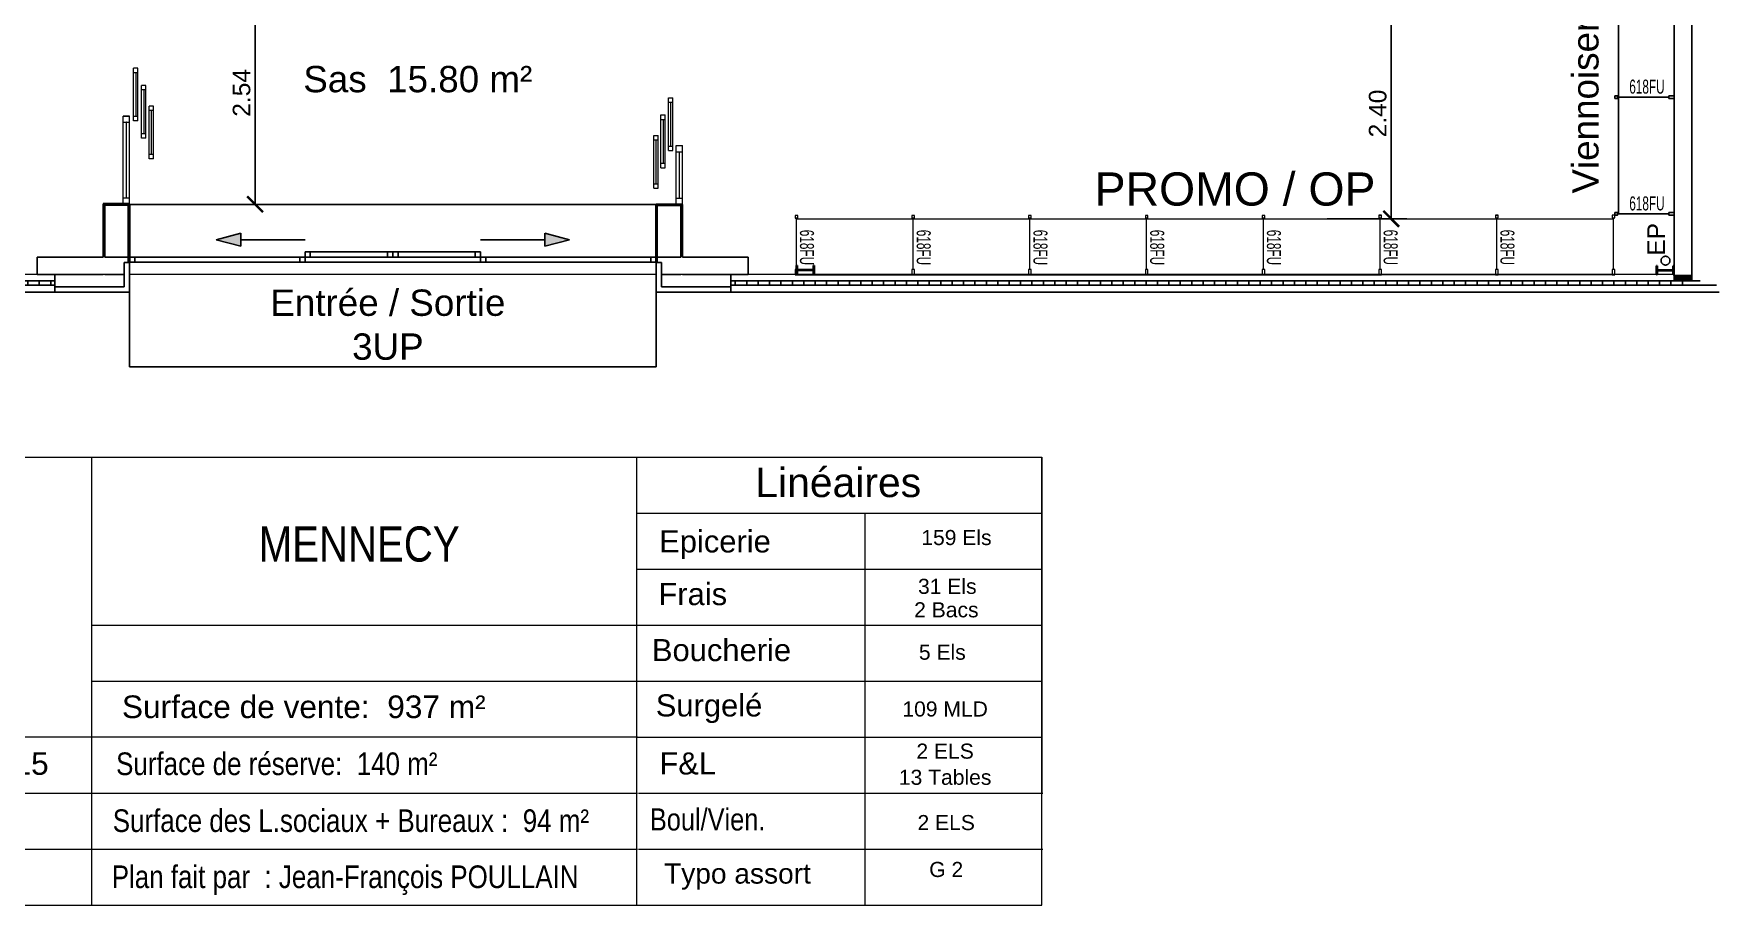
# Model space of a CAD drawing. Header units: millimetres. Extents: x 15590 to 15992, y 1055 to 1132.
# Drawn here: x 15713.04 to 15732.24, y 1063.33 to 1073.25 of the extents above; entities that cross this region are included whole.
import ezdxf
from ezdxf.enums import TextEntityAlignment as Align

# ---------------------------------------------------------------- set-up
doc = ezdxf.new("R2010")
doc.units = ezdxf.units.MM
doc.header["$MEASUREMENT"] = 0
for name, pattern in [('Court', [0.25, 0.05, -0.075, 0.05, -0.075]), ('Tirets', [0.004586, 0.002822, -0.001764]), ('Tirets courts A', [0.4, 0.2, -0.2])]:
    doc.linetypes.add(name, pattern=pattern)
doc.layers.get('0').update_dxf_attribs({"lineweight": 9})
for name, color, linetype in [('auvent 3D', 7, 'Continuous'), ('EP', 7, 'Continuous'), ('FAMILLES', 8, 'Continuous'), ('gondole', 6, 'Continuous'), ('le cartouche', 7, 'Continuous'), ('murs exterieurs.P', 7, 'Continuous'), ('murs interieurs.P', 7, 'Continuous'), ('structure', 7, 'Continuous'), ('texte.VETTI', 7, 'Continuous')]:
    doc.layers.add(name, color=color, linetype=linetype)
for name, color, linetype, lineweight in [('DM cloison', 7, 'Continuous', 9), ('DM Divers', 7, 'Continuous', 9), ('Hachures', 252, 'Continuous', 20)]:
    doc.layers.add(name, color=color, linetype=linetype, lineweight=lineweight)
doc.styles.add('Arial', font='arial.ttf')
doc.styles.add('Arial Narrow', font='ARIALN.TTF', dxfattribs={"height": 0.3})
doc.styles.add('GENERATED_STYLE_2', font='')
doc.styles.get("Standard").update_dxf_attribs({"font": 'swiss.ttf', "height": 0.2})
doc.styles.get('GENERATED_STYLE_2').set_extended_font_data('Arial Occidental')
doc.dimstyles.get("Standard").update_dxf_attribs({"dimtxt": 0.2, "dimasz": 0.18, "dimexe": 0.18, "dimexo": 0.0625, "dimgap": 0.05, "dimtad": 1, "dimzin": 4, "dimdsep": 46, "dimtxsty": 'Standard', "dimblk": 'ARCHTICK', "dimcen": 0.09, "dimadec": 0, "dimazin": 0, "dimtfac": 1, "dimtofl": 0, "dimtmove": 0, "dimatfit": 3, "dimfxl": 1, "dimtolj": 1, "dimtzin": 0, "dimarcsym": 0})
pattern_1 = [(90, (15693.99056, 1074.65998), (-0.13, 8e-18), []), (180, (15693.99056, 1074.65998), (-8e-18, -0.13), [])]

# ---------------------------------------------------------------- blocks, each defined once
blk = doc.blocks.new('Entrée Sortie')
at = {"layer": 'DM Divers', "insert": (49, 458), "char_height": 300, "width": 3361.04, "attachment_point": 2}
blk.add_mtext('{\\fArial|b0|i0|c0|p34;\\C1;Entrée / Sortie\\Ftxt|c0;\\P\\fArial|b0|i0|c238|p34;3UP}', dxfattribs=at)
blk = doc.blocks.new('_ArchTick')
at = {"color": 0, "linetype": 'ByBlock', "const_width": 0.15}
blk.add_lwpolyline([(-0.5, -0.5), (0.5, 0.5)], dxfattribs=at)
blk = doc.blocks.new('*D187')
at = {"layer": 'DEFPOINTS', "color": 0, "transparency": 16777216}
for p in [(15715.689, 1073.85), (15715.559, 1071.31), (15715.689, 1071.31)]:
    blk.add_point(p, dxfattribs=at)
at = {"layer": 'DM cloison', "color": 0, "lineweight": -2, "transparency": 16777216}
for p, q in [((15715.626, 1073.85), (15715.379, 1073.85)), ((15715.559, 1073.85), (15715.559, 1071.31)), ((15715.626, 1071.31), (15715.379, 1071.31))]:
    blk.add_line(p, q, dxfattribs=at)
at = {"layer": 'DM cloison', "color": 0, "lineweight": -2, "transparency": 16777216, "xscale": 0.18, "yscale": 0.18, "zscale": 0.18}
for p, rotation in [((15715.559, 1073.85), 90), ((15715.559, 1071.31), 270)]:
    blk.add_blockref('_ArchTick', p, dxfattribs=dict(at, rotation=rotation))
at = {"layer": 'DM cloison', "color": 0, "transparency": 16777216, "insert": (15715.406, 1072.58), "char_height": 0.2, "attachment_point": 5, "rotation": 90}
blk.add_mtext('\\A1;2.54', dxfattribs=at)
blk = doc.blocks.new('M618FU-1330')
for points in [[(-0.637, 1.345), (-0.647, 1.345), (-0.647, 1.36), (-0.677, 1.36), (-0.677, 1.33), (-0.647, 1.33), (-0.647, 1.345), (-0.637, 1.345)], [(-0.06, 1.345), (-0.637, 1.345)], [(-0.636, 0.015), (-0.636, 1.345)], [(-0.637, 0.015), (-0.647, 0.015), (-0.647, 0.03), (-0.677, 0.03), (-0.677, 0), (-0.647, 0), (-0.647, 0.015), (-0.637, 0.015)], [(-0.06, 0.015), (-0.637, 0.015)]]:
    blk.add_lwpolyline(points)
for points in [[(-0.06, 1.33), (0, 1.33), (0, 1.36), (-0.06, 1.36)], [(-0.06, 0), (0, 0), (0, 0.03), (-0.06, 0.03)]]:
    blk.add_lwpolyline(points, close=True)
at = {"color": 7, "lineweight": 25}
blk.add_lwpolyline([(0, 0.03), (0, 1.33)], dxfattribs=at)
at = {"color": 151, "lineweight": 15, "width": 0.6}
blk.add_text('618FU', height=0.16, dxfattribs=at).set_placement((-0.11, 0.135), align=Align.MIDDLE_RIGHT)
blk = doc.blocks.new('A$C6195')
at = {"color": 1}
for points in [[(0.04, 1.345), (0.03, 1.345), (0.03, 1.36), (0, 1.36), (0, 1.33), (0.03, 1.33), (0.03, 1.345), (0.04, 1.345)], [(0.041, 0.015), (0.041, 1.345)], [(0.617, 1.345), (0.041, 1.345)], [(0.04, 0.015), (0.03, 0.015), (0.03, 0.03), (0, 0.03), (0, 0), (0.03, 0), (0.03, 0.015), (0.04, 0.015)], [(0.041, 0.015), (0.031, 0.015), (0.031, 0.03), (0.001, 0.03), (0.001, 0), (0.031, 0), (0.031, 0.015), (0.041, 0.015)], [(0.617, 0.015), (0.04, 0.015)], [(0.617, 0.015), (0.041, 0.015)]]:
    blk.add_lwpolyline(points, dxfattribs=at)
for points in [[(0.617, 1.33), (0.677, 1.33), (0.677, 1.36), (0.617, 1.36)], [(0.617, 0), (0.677, 0), (0.677, 0.03), (0.617, 0.03)], [(0.617, 0), (0.676, 0), (0.676, 0.03), (0.617, 0.03)]]:
    blk.add_lwpolyline(points, close=True, dxfattribs=at)
at = {"color": 1, "lineweight": 25}
blk.add_lwpolyline([(0.676, 0.03), (0.676, 1.33)], dxfattribs=at)
at = {"color": 1, "lineweight": 15, "width": 0.6}
blk.add_text('618FU', height=0.16, dxfattribs=at).set_placement((0.567, 0.135), align=Align.MIDDLE_RIGHT)
blk = doc.blocks.new('*D210')
at = {"color": 0, "lineweight": -2, "transparency": 16777216}
for p, q in [((15727.626, 1073.546), (15728.683, 1073.546)), ((15728.503, 1073.546), (15728.503, 1071.145)), ((15727.774, 1071.145), (15728.683, 1071.145))]:
    blk.add_line(p, q, dxfattribs=at)
at = {"layer": 'DEFPOINTS', "color": 0, "transparency": 16777216}
for p in [(15727.564, 1073.546), (15727.712, 1071.145), (15728.503, 1071.145)]:
    blk.add_point(p, dxfattribs=at)
at = {"color": 0, "lineweight": -2, "transparency": 16777216, "xscale": 0.18, "yscale": 0.18, "zscale": 0.18}
for p, rotation in [((15728.503, 1073.546), 90), ((15728.503, 1071.145), 270)]:
    blk.add_blockref('_ArchTick', p, dxfattribs=dict(at, rotation=rotation))
at = {"color": 0, "transparency": 16777216, "insert": (15728.35, 1072.345), "char_height": 0.2, "attachment_point": 5, "rotation": 90}
blk.add_mtext('\\A1;2.40', dxfattribs=at)

msp = doc.modelspace()

# ---------------------------------------------------------------- hatches: boundary and pattern name
at = {"layer": 'murs exterieurs.P', "linetype": 'Continuous', "ltscale": 1000}
h = msp.add_hatch(dxfattribs=at)
h.set_pattern_fill('ISOLANT_POLYSTYRENE_0005', color=256, scale=0.1, angle=90, style=0, pattern_type=2)
h.set_pattern_definition(pattern_1)
h.paths.add_polyline_path([(15702.429, 1070.39), (15713.279, 1070.39), (15713.279, 1070.44), (15702.429, 1070.44)], flags=0)
h = msp.add_hatch(dxfattribs=at)
h.set_pattern_fill('ISOLANT_POLYSTYRENE_0005', color=256, scale=0.1, angle=90, style=0, pattern_type=2)
h.set_pattern_definition(pattern_1)
h.paths.add_polyline_path([(15720.978, 1070.39), (15731.828, 1070.39), (15731.828, 1070.44), (15720.978, 1070.44)], flags=0)
for points in [[(15731.728, 1070.44), (15731.828, 1070.44), (15731.828, 1070.51), (15731.728, 1070.51)], [(15731.928, 1070.51), (15731.828, 1070.51), (15731.828, 1070.44), (15731.928, 1070.44)]]:
    msp.add_hatch(color=256, dxfattribs=at).paths.add_polyline_path(points, flags=0)
at = {"layer": 'texte.VETTI', "linetype": 'Continuous'}
for points in [[(15715.116, 1070.907), (15715.396, 1070.832), (15715.396, 1070.982)], [(15719.141, 1070.907), (15718.861, 1070.982), (15718.861, 1070.832)]]:
    msp.add_hatch(color=256, dxfattribs=at).paths.add_polyline_path(points, flags=0)

# ---------------------------------------------------------------- linework, layer by layer
for p, q in [((15714.175, 1072.26), (15714.175, 1072.86)), ((15714.225, 1072.86), (15714.175, 1072.86)), ((15714.225, 1072.81), (15714.175, 1072.81)), ((15714.2, 1072.81), (15714.2, 1072.31)), ((15714.225, 1072.26), (15714.225, 1072.86)), ((15714.266, 1072.064), (15714.266, 1072.664)), ((15714.316, 1072.664), (15714.266, 1072.664)), ((15714.316, 1072.614), (15714.266, 1072.614)), ((15714.291, 1072.614), (15714.291, 1072.114)), ((15714.316, 1072.064), (15714.316, 1072.664)), ((15714.352, 1071.829), (15714.352, 1072.429)), ((15714.402, 1072.429), (15714.352, 1072.429)), ((15714.402, 1072.379), (15714.352, 1072.379)), ((15714.377, 1072.379), (15714.377, 1071.879)), ((15714.402, 1071.829), (15714.402, 1072.429)), ((15720.268, 1071.924), (15720.268, 1072.524)), ((15720.268, 1072.524), (15720.318, 1072.524)), ((15720.268, 1072.474), (15720.318, 1072.474)), ((15720.293, 1072.474), (15720.293, 1071.974)), ((15720.318, 1071.924), (15720.318, 1072.524)), ((15714.058, 1071.315), (15714.058, 1072.315)), ((15714.058, 1072.315), (15714.128, 1072.315)), ((15714.128, 1072.315), (15714.058, 1072.315)), ((15714.058, 1072.245), (15714.128, 1072.245)), ((15714.093, 1072.245), (15714.09, 1072.245)), ((15714.09, 1072.245), (15714.09, 1071.385)), ((15714.128, 1071.315), (15714.128, 1072.315)), ((15714.225, 1072.31), (15714.175, 1072.31)), ((15714.225, 1072.26), (15714.175, 1072.26)), ((15720.182, 1071.728), (15720.182, 1072.328)), ((15720.182, 1072.328), (15720.232, 1072.328)), ((15720.182, 1072.278), (15720.232, 1072.278)), ((15720.207, 1072.278), (15720.207, 1071.778)), ((15720.232, 1071.728), (15720.232, 1072.328)), ((15714.316, 1072.114), (15714.266, 1072.114)), ((15714.316, 1072.064), (15714.266, 1072.064)), ((15720.101, 1071.494), (15720.101, 1072.094)), ((15720.101, 1072.094), (15720.151, 1072.094)), ((15720.101, 1072.044), (15720.151, 1072.044)), ((15720.126, 1072.044), (15720.126, 1071.544)), ((15720.151, 1071.494), (15720.151, 1072.094)), ((15720.268, 1071.974), (15720.318, 1071.974)), ((15720.358, 1071.31), (15720.358, 1071.98)), ((15720.358, 1071.98), (15720.428, 1071.98)), ((15720.428, 1071.31), (15720.428, 1071.98)), ((15714.402, 1071.879), (15714.352, 1071.879)), ((15714.402, 1071.829), (15714.352, 1071.829)), ((15720.182, 1071.778), (15720.232, 1071.778)), ((15720.268, 1071.924), (15720.318, 1071.924)), ((15720.358, 1071.91), (15720.428, 1071.91)), ((15720.39, 1071.91), (15720.39, 1071.38)), ((15720.182, 1071.728), (15720.232, 1071.728)), ((15714.058, 1071.385), (15714.128, 1071.385)), ((15720.101, 1071.544), (15720.151, 1071.544)), ((15720.101, 1071.494), (15720.151, 1071.494)), ((15714.058, 1071.315), (15714.128, 1071.315)), ((15720.358, 1071.38), (15720.428, 1071.38)), ((15720.358, 1071.31), (15720.428, 1071.31)), ((15714.068, 1070.51), (15702.529, 1070.51)), ((15720.128, 1070.51), (15714.128, 1070.51)), ((15731.728, 1070.51), (15720.188, 1070.51)), ((15713.697, 1068.432), (15713.697, 1063.326)), ((15719.903, 1068.432), (15719.903, 1063.326)), ((15724.522, 1064.602), (15724.522, 1068.432)), ((15724.522, 1068.432), (15724.522, 1064.602)), ((15724.522, 1063.326), (15724.522, 1068.432)), ((15719.903, 1067.794), (15724.522, 1067.794)), ((15722.506, 1067.794), (15722.506, 1063.326)), ((15719.903, 1067.155), (15724.522, 1067.155)), ((15724.522, 1066.517), (15724.522, 1067.155)), ((15713.697, 1066.517), (15724.522, 1066.517)), ((15713.697, 1065.879), (15719.915, 1065.879)), ((15719.915, 1065.879), (15724.522, 1065.879)), ((15719.915, 1065.241), (15710.207, 1065.241)), ((15719.915, 1065.241), (15724.522, 1065.241)), ((15710.207, 1064.602), (15719.915, 1064.602)), ((15719.927, 1064.602), (15724.534, 1064.602)), ((15710.207, 1063.964), (15719.915, 1063.964)), ((15719.927, 1063.964), (15724.534, 1063.964)), ((15710.207, 1063.326), (15724.522, 1063.326))]:
    msp.add_line(p, q)
at = {"layer": 'auvent 3D', "linetype": 'Tirets courts A', "ltscale": 1000, "flags": 128}
msp.add_lwpolyline([(15720.128, 1071.31), (15720.128, 1069.46), (15714.128, 1069.46), (15714.128, 1071.31)], close=True, dxfattribs=at)
at = {"layer": 'EP', "linetype": 'Tirets', "ltscale": 1000}
msp.add_circle((15731.628, 1070.669), 0.05, dxfattribs=at)
at = {"layer": 'Hachures'}
msp.add_line((15710.207, 1068.432), (15724.522, 1068.432), dxfattribs=at)
at = {"layer": 'murs exterieurs.P', "linetype": 'Court', "ltscale": 1000}
msp.add_line((15716.228, 1071.31), (15718.028, 1071.31), dxfattribs=at)
at = {"layer": 'murs exterieurs.P', "color": 31, "linetype": 'Continuous', "lineweight": 25, "ltscale": 1000}
for p, q in [((15714.128, 1070.51), (15714.128, 1070.71)), ((15720.128, 1070.51), (15720.128, 1070.71)), ((15713.279, 1070.44), (15702.429, 1070.44)), ((15713.279, 1070.44), (15713.279, 1070.51)), ((15720.978, 1070.51), (15720.978, 1070.44)), ((15732.023, 1070.44), (15720.978, 1070.44))]:
    msp.add_line(p, q, dxfattribs=at)
at = {"layer": 'murs exterieurs.P', "linetype": 'Continuous', "ltscale": 1000}
for p, q in [((15714.128, 1070.65), (15714.128, 1070.71)), ((15714.128, 1070.71), (15714.188, 1070.71)), ((15714.188, 1070.65), (15714.128, 1070.65)), ((15714.188, 1070.71), (15714.188, 1070.65)), ((15716.068, 1070.71), (15714.188, 1070.71)), ((15716.068, 1070.65), (15714.188, 1070.65)), ((15716.068, 1070.65), (15716.068, 1070.71)), ((15716.068, 1070.71), (15716.128, 1070.71)), ((15716.128, 1070.65), (15716.068, 1070.65)), ((15716.069, 1070.71), (15716.129, 1070.71)), ((15716.069, 1070.65), (15716.069, 1070.71)), ((15716.129, 1070.65), (15716.069, 1070.65)), ((15716.128, 1070.71), (15716.128, 1070.77)), ((15716.128, 1070.77), (15716.188, 1070.77)), ((15716.128, 1070.71), (15716.128, 1070.65)), ((15716.188, 1070.71), (15716.128, 1070.71)), ((15716.129, 1070.71), (15716.129, 1070.65)), ((15716.129, 1070.71), (15718.129, 1070.71)), ((15716.129, 1070.65), (15718.129, 1070.65)), ((15716.188, 1070.77), (15716.188, 1070.71)), ((15717.068, 1070.77), (15716.188, 1070.77)), ((15717.068, 1070.71), (15716.188, 1070.71)), ((15717.068, 1070.71), (15717.068, 1070.77)), ((15717.068, 1070.77), (15717.128, 1070.77)), ((15717.128, 1070.71), (15717.068, 1070.71)), ((15717.128, 1070.77), (15717.128, 1070.71)), ((15717.188, 1070.77), (15717.128, 1070.77)), ((15717.128, 1070.77), (15717.128, 1070.71)), ((15717.128, 1070.71), (15717.188, 1070.71)), ((15717.188, 1070.71), (15717.188, 1070.77)), ((15717.188, 1070.77), (15718.068, 1070.77)), ((15717.188, 1070.71), (15718.068, 1070.71)), ((15718.128, 1070.77), (15718.068, 1070.77)), ((15718.068, 1070.77), (15718.068, 1070.71)), ((15718.068, 1070.71), (15718.128, 1070.71)), ((15718.128, 1070.71), (15718.128, 1070.77)), ((15718.188, 1070.71), (15718.128, 1070.71)), ((15718.128, 1070.71), (15718.128, 1070.65)), ((15718.128, 1070.65), (15718.188, 1070.65)), ((15718.129, 1070.71), (15718.189, 1070.71)), ((15718.129, 1070.65), (15718.129, 1070.71)), ((15718.189, 1070.65), (15718.129, 1070.65)), ((15718.188, 1070.65), (15718.188, 1070.71)), ((15718.188, 1070.71), (15720.068, 1070.71)), ((15718.188, 1070.65), (15720.068, 1070.65)), ((15718.189, 1070.71), (15718.189, 1070.65)), ((15720.128, 1070.71), (15720.068, 1070.71)), ((15720.068, 1070.71), (15720.068, 1070.65)), ((15720.068, 1070.65), (15720.128, 1070.65)), ((15720.128, 1070.65), (15720.128, 1070.71)), ((15713.279, 1070.44), (15713.279, 1070.51)), ((15713.279, 1070.39), (15713.279, 1070.44)), ((15713.279, 1070.39), (15713.279, 1070.44)), ((15720.978, 1070.44), (15720.978, 1070.51)), ((15720.978, 1070.44), (15720.978, 1070.39)), ((15720.978, 1070.39), (15720.978, 1070.44)), ((15731.728, 1070.51), (15731.728, 1070.44)), ((15731.928, 1070.44), (15731.928, 1070.51)), ((15702.429, 1070.39), (15713.279, 1070.39)), ((15713.279, 1070.31), (15713.279, 1070.39)), ((15713.279, 1070.31), (15713.279, 1070.39)), ((15720.978, 1070.39), (15720.978, 1070.31)), ((15720.978, 1070.39), (15732.208, 1070.39)), ((15720.978, 1070.31), (15720.978, 1070.39))]:
    msp.add_line(p, q, dxfattribs=at)
at = {"layer": 'murs exterieurs.P', "linetype": 'Continuous', "ltscale": 1000, "flags": 128}
for points in [[(15731.728, 1096.308), (15731.728, 1070.51)], [(15731.928, 1070.51), (15731.928, 1096.308)], [(15714.118, 1070.649), (15714.068, 1070.649)], [(15714.068, 1070.649), (15714.068, 1070.37)], [(15714.128, 1070.31), (15714.128, 1070.649)], [(15720.128, 1070.649), (15720.128, 1070.31)], [(15720.188, 1070.649), (15720.138, 1070.649)], [(15720.188, 1070.37), (15720.188, 1070.649)], [(15702.429, 1070.31), (15713.279, 1070.31)], [(15714.068, 1070.37), (15713.279, 1070.37)], [(15713.279, 1070.37), (15713.279, 1070.31)], [(15713.279, 1070.31), (15714.128, 1070.31)], [(15720.128, 1070.31), (15720.978, 1070.31)], [(15720.978, 1070.37), (15720.188, 1070.37)], [(15720.978, 1070.31), (15720.978, 1070.37)], [(15720.978, 1070.31), (15732.241, 1070.31)]]:
    msp.add_lwpolyline(points, dxfattribs=at)
at = {"layer": 'murs exterieurs.P', "color": 31, "linetype": 'Continuous', "lineweight": 25, "ltscale": 1000, "flags": 128}
for points in [[(15713.828, 1070.71), (15713.078, 1070.71)], [(15713.078, 1070.71), (15713.078, 1070.51)], [(15714.128, 1070.71), (15713.848, 1070.71)], [(15720.408, 1070.71), (15720.128, 1070.71)], [(15721.178, 1070.71), (15720.428, 1070.71)], [(15721.178, 1070.51), (15721.178, 1070.71)], [(15713.078, 1070.51), (15713.828, 1070.51)], [(15713.848, 1070.51), (15714.068, 1070.51)], [(15720.188, 1070.51), (15720.408, 1070.51)], [(15720.428, 1070.51), (15721.178, 1070.51)]]:
    msp.add_lwpolyline(points, dxfattribs=at)
at = {"layer": 'murs interieurs.P', "linetype": 'Continuous', "ltscale": 1000, "flags": 128}
msp.add_lwpolyline([(15731.728, 1072.561), (15731.728, 1072.611)], dxfattribs=at)
at = {"layer": 'murs interieurs.P', "linetype": 'Court', "ltscale": 1000, "flags": 128}
for points in [[(15713.828, 1071.315), (15713.828, 1070.71)], [(15713.848, 1070.71), (15713.848, 1071.305)], [(15720.408, 1071.3), (15720.408, 1070.71)], [(15720.428, 1070.71), (15720.428, 1071.31)]]:
    msp.add_lwpolyline(points, dxfattribs=at)
at = {"layer": 'murs interieurs.P', "color": 160, "linetype": 'Continuous', "lineweight": 35, "ltscale": 1000, "flags": 128}
for points in [[(15714.128, 1071.315), (15713.828, 1071.315)], [(15713.848, 1071.305), (15714.118, 1071.305)], [(15714.118, 1071.305), (15714.118, 1070.649)], [(15714.128, 1070.649), (15714.128, 1071.315)], [(15720.128, 1071.31), (15720.128, 1070.649)], [(15720.428, 1071.31), (15720.128, 1071.31)], [(15720.138, 1070.649), (15720.138, 1071.3)], [(15720.138, 1071.3), (15720.408, 1071.3)]]:
    msp.add_lwpolyline(points, dxfattribs=at)
at = {"layer": 'structure', "color": 160, "linetype": 'Continuous', "lineweight": 35, "ltscale": 1000}
for p, q in [((15721.737, 1070.612), (15721.728, 1070.612)), ((15721.728, 1070.612), (15721.728, 1070.512)), ((15721.728, 1070.512), (15721.737, 1070.512)), ((15721.737, 1070.571), (15721.737, 1070.612)), ((15721.737, 1070.512), (15721.737, 1070.554)), ((15721.914, 1070.565), (15721.743, 1070.565)), ((15721.743, 1070.56), (15721.914, 1070.56)), ((15721.928, 1070.612), (15721.92, 1070.612)), ((15721.92, 1070.612), (15721.92, 1070.571)), ((15721.92, 1070.554), (15721.92, 1070.512)), ((15721.92, 1070.512), (15721.928, 1070.512)), ((15721.928, 1070.512), (15721.928, 1070.612)), ((15731.533, 1070.61), (15731.524, 1070.61)), ((15731.524, 1070.61), (15731.524, 1070.51)), ((15731.524, 1070.51), (15731.533, 1070.51)), ((15731.533, 1070.568), (15731.533, 1070.61)), ((15731.533, 1070.51), (15731.533, 1070.551)), ((15731.71, 1070.562), (15731.539, 1070.562)), ((15731.539, 1070.557), (15731.71, 1070.557)), ((15731.724, 1070.61), (15731.716, 1070.61)), ((15731.716, 1070.61), (15731.716, 1070.568)), ((15731.716, 1070.551), (15731.716, 1070.51)), ((15731.716, 1070.51), (15731.724, 1070.51)), ((15731.724, 1070.51), (15731.724, 1070.61))]:
    msp.add_line(p, q, dxfattribs=at)
for centre, start, end in [((15721.743, 1070.571), 180, 270), ((15721.743, 1070.554), 90, 180), ((15721.914, 1070.571), 270, 0), ((15721.914, 1070.554), 0, 90), ((15731.539, 1070.568), 180, 270), ((15731.539, 1070.551), 90, 180), ((15731.71, 1070.568), 270, 0), ((15731.71, 1070.551), 0, 90)]:
    msp.add_arc(centre, 0.0056, start, end, dxfattribs=at)
at = {"layer": 'texte.VETTI', "linetype": 'Continuous', "ltscale": 1000}
for p, q in [((15715.116, 1070.907), (15715.396, 1070.982)), ((15715.116, 1070.907), (15715.396, 1070.832)), ((15715.396, 1070.982), (15715.396, 1070.832)), ((15716.128, 1070.907), (15715.396, 1070.907)), ((15718.128, 1070.907), (15718.861, 1070.907)), ((15719.141, 1070.907), (15718.861, 1070.982)), ((15718.861, 1070.832), (15718.861, 1070.982)), ((15719.141, 1070.907), (15718.861, 1070.832))]:
    msp.add_line(p, q, dxfattribs=at)

# ---------------------------------------------------------------- block references
at = {"rotation": 270}
for p in [(15721.712, 1071.185), (15723.042, 1071.185), (15724.372, 1071.185), (15725.702, 1071.185), (15727.032, 1071.185), (15728.362, 1071.186), (15729.692, 1071.186)]:
    msp.add_blockref('A$C6195', p, dxfattribs=at)
at = {"layer": 'DM cloison', "xscale": 0.001, "yscale": 0.001, "zscale": 0.001}
msp.add_blockref('Entrée Sortie', (15717.023, 1069.882), dxfattribs=at)
at = {"layer": 'gondole'}
for p in [(15731.728, 1072.516), (15731.728, 1071.186)]:
    msp.add_blockref('M618FU-1330', p, dxfattribs=at)

# ---------------------------------------------------------------- texts
at = {"style": 'Arial Narrow'}
for s, height, p in [('Surface de réserve:  140 m²', 0.2578, (15713.976, 1064.809)), ('Surface des L.sociaux + Bureaux :  94 m²', 0.2578, (15713.938, 1064.161)), ('Boul/Vien.', 0.2521, (15720.057, 1064.178)), ('Plan fait par  : Jean-François POULLAIN', 0.2578, (15713.926, 1063.522))]:
    msp.add_text(s, height=height, dxfattribs=at).set_placement(p)
at = {"attachment_point": 2, "style": 'Arial Narrow'}
for s, insert, char_height, width in [('{\\fArial|b0|i0|c0|p34;\\C1;PROMO / OP }', (15726.724, 1071.674), 0.37811, 11.06971), ('{\\fArial|b0|i0|c0|p34;\\C1;Linéaires}', (15722.203, 1068.309), 0.33333, 62.1978), ('{\\fArial|b0|i0|c0|p34;Epicerie}', (15720.799, 1067.597), 0.25208, 124.3956), ('{\\fArial|b0|i0|c0|p34;159 Els}', (15723.55, 1067.601), 0.17187, 124.3956), ('{\\fArial|b0|i0|c0|p34;Frais }', (15720.546, 1066.997), 0.25208, 124.3956), ('{\\fArial|b0|i0|c0|p34;31 Els}', (15723.446, 1067.045), 0.17187, 124.3956), ('{\\fArial|b0|i0|c0|p34;2 Bacs}', (15723.435, 1066.778), 0.17187, 124.3956), ('{\\fArial|b0|i0|c0|p34;Boucherie}', (15720.873, 1066.359), 0.25208, 124.3956), ('{\\fArial|b0|i0|c0|p34;5 Els}', (15723.389, 1066.295), 0.17187, 124.3956), ('{\\fArial|b0|i0|c0|p34;Surface de vente:  937 m²}', (15716.114, 1065.716), 0.2578, 62.1978), ('{\\fArial|b0|i0|c0|p34;Surgelé}', (15720.731, 1065.729), 0.25208, 124.3956), ('\\pt62.217;{\\fArial|b0|i0|c0|p34;109 MLD }', (15723.421, 1065.648), 0.17187, 124.3956), ('{\\fArial|b0|i0|c0|p34;Date : 03/08/2015}', (15711.776, 1065.07), 0.2578, 62.1978), ('{\\fArial|b0|i0|c0|p34;F&L}', (15720.489, 1065.068), 0.25208, 124.3956), ('{\\fArial|b0|i0|c0|p34;2 ELS}', (15723.421, 1065.168), 0.17187, 124.3956), ('{\\fArial|b0|i0|c0|p34;13 Tables}', (15723.421, 1064.87), 0.17187, 124.3956), ('{\\fArial|b0|i0|c0|p34;2 ELS}', (15723.433, 1064.354), 0.17187, 124.3956), ('{\\fArial|b0|i0|c0|p34;\\C1;Typo assort}', (15721.055, 1063.802), 0.22916, 62.1978), ('{\\fArial|b0|i0|c0|p34;G 2}', (15723.433, 1063.82), 0.17187, 124.3956)]:
    msp.add_mtext(s, dxfattribs=dict(at, insert=insert, char_height=char_height, width=width))
at = {"layer": 'DM Divers', "insert": (15717.413, 1072.887), "char_height": 0.3, "width": 6.6142, "attachment_point": 2}
msp.add_mtext('Sas  15.80 m²', dxfattribs=at)
at = {"layer": 'EP', "linetype": 'Continuous', "insert": (15731.521, 1070.911), "char_height": 0.2, "attachment_point": 5, "rotation": 90, "style": 'GENERATED_STYLE_2'}
msp.add_mtext('{EP}', dxfattribs=at)
at = {"layer": 'FAMILLES', "color": 0, "insert": (15730.565, 1071.433), "char_height": 0.3, "width": 7.36144, "attachment_point": 1, "rotation": 90, "style": 'Arial'}
msp.add_mtext('Viennoiserie', dxfattribs=at)
at = {"layer": 'le cartouche', "color": 1, "style": 'Arial Narrow'}
msp.add_text('MENNECY', height=0.4, dxfattribs=at).set_placement((15715.6, 1067.241))

# ---------------------------------------------------------------- dimensions: what is measured, and where the dimension line sits
dim = msp.add_linear_dim(base=(15728.503, 1071.145), p1=(15727.564, 1073.546), p2=(15727.712, 1071.145), angle=90, dimstyle='Standard')
dim.commit()
dim.dimension.update_dxf_attribs({"geometry": '*D210', "text_midpoint": (15728.35, 1072.345)})
at = {"layer": 'DM cloison'}
dim = msp.add_linear_dim(base=(15715.559, 1071.31), p1=(15715.689, 1073.85), p2=(15715.689, 1071.31), angle=90, dimstyle='Standard', dxfattribs=at)
dim.commit()
dim.dimension.update_dxf_attribs({"geometry": '*D187', "text_midpoint": (15715.406, 1072.58)})

doc.saveas('drawing.dxf')
